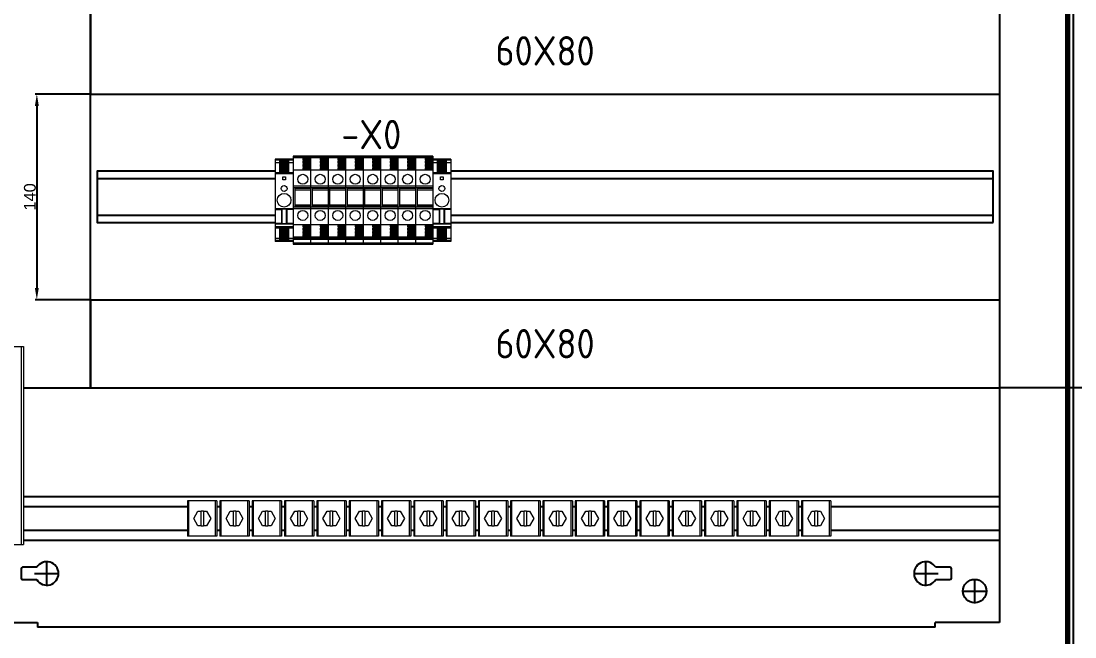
# Model space of a CAD drawing. Header units: millimetres. Extents: x 42151 to 59780, y 37376 to 44547.
# Drawn here: x 47086 to 47804, y 42045 to 42465 of the extents above; entities that cross this region are included whole.
import ezdxf
from ezdxf.enums import TextEntityAlignment as Align

# ---------------------------------------------------------------- set-up
doc = ezdxf.new("R2010")
doc.units = ezdxf.units.MM
doc.set_wipeout_variables(frame=1)
doc.layers.add('! NO PLOT !', color=7, linetype='Continuous', true_color=0xff75dd, plot=False)
doc.layers.add('000-PI-Oprema', color=30, linetype='Continuous', lineweight=5)
for name, color, linetype in [('000-PI-ORMAR', 2, 'Continuous'), ('000-PI_TEXT', 7, 'Continuous'), ('002-PI-Kabelska kanalica', 150, 'Continuous'), ('004-PI-DIN Šina', 3, 'Continuous'), ('SI-Ormari', 51, 'Continuous')]:
    doc.layers.add(name, color=color, linetype=linetype)
doc.styles.add('PI0', font='isocpeur.ttf', dxfattribs={"width": 0.9})
doc.styles.get("Standard").update_dxf_attribs({"font": 'arial.ttf'})
doc.dimstyles.new('ISO-25-lb', dxfattribs={"dimtxt": 8, "dimasz": 8, "dimexe": 1.25, "dimexo": 0.625, "dimtad": 1, "dimtxsty": 'Standard', "dimcen": 5, "dimadec": 0, "dimazin": 0, "dimtfac": 1, "dimtmove": 0, "dimatfit": 3, "dimfxl": 1, "dimarcsym": 0})

# ---------------------------------------------------------------- blocks, each defined once
blk = doc.blocks.new('2000x800_montazna ploca')
at = {"layer": '! NO PLOT !'}
for p, q in [((-4300.87, -207.11), (-4300.87, -213.51)), ((-4290.18, -206.11), (-4299.87, -206.11)), ((-4283.37, -218.71), (-4283.37, -201.91)), ((-3684.97, -218.71), (-3684.97, -201.91)), ((-3668.47, -206.11), (-3678.16, -206.11)), ((-3667.47, -213.51), (-3667.47, -207.11)), ((-4299.87, -214.51), (-4290.18, -214.51)), ((-4291.77, -210.31), (-4274.97, -210.31)), ((-3693.37, -210.31), (-3676.57, -210.31)), ((-3678.16, -214.51), (-3668.47, -214.51)), ((-3651.67, -230.71), (-3651.67, -213.91)), ((-3660.07, -222.31), (-3643.27, -222.31))]:
    blk.add_line(p, q, dxfattribs=at)
blk.add_circle((-3651.67, -222.31), 8, dxfattribs=at)
for centre, radius, start, end in [((-4299.87, -207.11), 1, 90, 180), ((-4283.37, -210.31), 8, 211.66824, 148.33176), ((-3684.97, -210.31), 8, 31.66824, 328.33176), ((-3668.47, -207.11), 1, 360, 90), ((-4299.87, -213.51), 1, 180, 270), ((-3668.47, -213.51), 1, 270, 0)]:
    blk.add_arc(centre, radius, start, end, dxfattribs=at)
at = {"layer": '000-PI-ORMAR'}
for p, q in [((-3634.67, 1646.19), (-3634.67, -243.81)), ((-4333.67, -243.81), (-4289.67, -243.81)), ((-4289.67, -243.81), (-4289.67, -246.81)), ((-3634.67, -243.81), (-3678.67, -243.81)), ((-3678.67, -246.81), (-3678.67, -243.81)), ((-3678.67, -246.81), (-4289.67, -246.81))]:
    blk.add_line(p, q, dxfattribs=at)
blk = doc.blocks.new('*U136')
at = {"layer": '002-PI-Kabelska kanalica'}
for p, q in [((60, -100), (60, 1630)), ((-20, -100), (60, -100))]:
    blk.add_line(p, q, dxfattribs=at)
blk = doc.blocks.new('*U90')
at = {"layer": '002-PI-Kabelska kanalica'}
for p in [(-20, 1630), (80, -100)]:
    blk.add_line(p, (80, 1630), dxfattribs=at)
blk = doc.blocks.new('*U137')
at = {"layer": '002-PI-Kabelska kanalica'}
for p, q in [((-20, 519), (40, 519)), ((-20, -100), (-20, 519)), ((40, -100), (40, 519)), ((-20, -100), (40, -100))]:
    blk.add_line(p, q, dxfattribs=at)
blk = doc.blocks.new('*U134')
at = {"layer": '004-PI-DIN Šina'}
blk.add_lwpolyline([(610, -17.5), (610, 17.5), (0, 17.5), (0, -17.5)], close=True, dxfattribs=at)
for points in [[(0, 12.5), (610, 12.5)], [(0, -12.5), (610, -12.5)]]:
    blk.add_lwpolyline(points, dxfattribs=at)
blk = doc.blocks.new('1020400000 - WEIDMULLER')
blk.add_wipeout([(48757.55, 45352.76), (48769.45, 45352.76), (48769.45, 45292.76), (48757.55, 45292.76)])
at = {"layer": '000-PI-Oprema', "ltscale": 0.25}
for p, q in [((48769.45, 45352.76), (48757.55, 45352.76)), ((48757.55, 45352.76), (48757.55, 45297.34)), ((48769.45, 45352.35), (48757.55, 45352.35)), ((48757.55, 45352.17), (48769.45, 45352.17)), ((48757.55, 45351.97), (48769.45, 45351.97)), ((48769.45, 45352.76), (48769.45, 45350.21)), ((48769.45, 45351.51), (48764.1, 45351.51)), ((48764.1, 45351.51), (48764.1, 45350.15)), ((48764.1, 45351.4), (48769.45, 45351.4)), ((48769.45, 45350.72), (48764.1, 45350.72)), ((48769.45, 45350.58), (48764.1, 45350.58)), ((48769.45, 45350.34), (48764.1, 45350.34)), ((48769.45, 45350.18), (48764.1, 45350.18)), ((48764.1, 45350.15), (48769.45, 45350.15)), ((48769.45, 45349.32), (48764.1, 45349.32)), ((48764.1, 45349.32), (48764.1, 45347.96)), ((48764.1, 45349.21), (48769.45, 45349.21)), ((48769.45, 45348.53), (48764.1, 45348.53)), ((48769.45, 45348.38), (48764.1, 45348.38)), ((48769.45, 45348.15), (48764.1, 45348.15)), ((48769.45, 45347.98), (48764.1, 45347.98)), ((48764.1, 45347.96), (48769.45, 45347.96)), ((48769.45, 45347.13), (48764.1, 45347.13)), ((48764.1, 45347.13), (48764.1, 45345.77)), ((48764.1, 45347.02), (48769.45, 45347.02)), ((48769.45, 45346.33), (48764.1, 45346.33)), ((48769.45, 45346.19), (48764.1, 45346.19)), ((48769.45, 45345.95), (48764.1, 45345.95)), ((48769.45, 45345.79), (48764.1, 45345.79)), ((48764.1, 45345.77), (48769.45, 45345.77)), ((48769.45, 45344.93), (48764.1, 45344.93)), ((48764.1, 45344.93), (48764.1, 45343.58)), ((48764.1, 45344.83), (48769.45, 45344.83)), ((48769.45, 45350.18), (48769.45, 45348.02)), ((48769.45, 45347.98), (48769.45, 45345.82)), ((48769.45, 45345.79), (48769.45, 45343.63)), ((48757.55, 45343.41), (48769.45, 45343.41)), ((48769.45, 45344.14), (48764.1, 45344.14)), ((48769.45, 45344), (48764.1, 45344)), ((48769.45, 45343.76), (48764.1, 45343.76)), ((48769.45, 45343.6), (48764.1, 45343.6)), ((48764.1, 45343.58), (48769.45, 45343.58)), ((48769.45, 45343.6), (48769.45, 45305.91)), ((48769.45, 45332.31), (48757.55, 45332.31)), ((48757.55, 45331.56), (48769.45, 45331.56)), ((48758.65, 45331.56), (48758.65, 45317.96)), ((48769.45, 45330.85), (48758.65, 45330.85)), ((48758.65, 45329.98), (48769.45, 45329.98)), ((48769.45, 45317.96), (48757.55, 45317.96)), ((48757.55, 45317.21), (48769.45, 45317.21)), ((48769.45, 45319.53), (48758.65, 45319.53)), ((48758.65, 45318.66), (48769.45, 45318.66)), ((48769.45, 45306.11), (48757.55, 45306.11)), ((48769.45, 45305.93), (48764.1, 45305.93)), ((48764.1, 45305.93), (48764.1, 45304.58)), ((48764.1, 45305.91), (48769.45, 45305.91)), ((48764.1, 45305.75), (48769.45, 45305.75)), ((48764.1, 45305.51), (48769.45, 45305.51)), ((48764.1, 45305.37), (48769.45, 45305.37)), ((48769.45, 45304.68), (48764.1, 45304.68)), ((48764.1, 45304.58), (48769.45, 45304.58)), ((48769.45, 45303.75), (48764.1, 45303.75)), ((48764.1, 45303.75), (48764.1, 45302.38)), ((48764.1, 45303.72), (48769.45, 45303.72)), ((48764.1, 45303.56), (48769.45, 45303.56)), ((48764.1, 45303.32), (48769.45, 45303.32)), ((48764.1, 45303.18), (48769.45, 45303.18)), ((48769.45, 45302.49), (48764.1, 45302.49)), ((48764.1, 45302.38), (48769.45, 45302.38)), ((48769.45, 45301.55), (48764.1, 45301.55)), ((48764.1, 45301.55), (48764.1, 45300.19)), ((48764.1, 45301.53), (48769.45, 45301.53)), ((48769.45, 45305.88), (48769.45, 45303.72)), ((48769.45, 45303.69), (48769.45, 45301.53)), ((48769.45, 45301.5), (48769.45, 45299.33)), ((48769.45, 45297.55), (48757.55, 45297.55)), ((48769.45, 45297.34), (48757.55, 45297.34)), ((48757.55, 45297.16), (48769.45, 45297.16)), ((48757.55, 45297.16), (48757.55, 45292.76)), ((48757.55, 45296.76), (48769.45, 45296.76)), ((48757.55, 45296.3), (48769.45, 45296.3)), ((48764.1, 45301.36), (48769.45, 45301.36)), ((48764.1, 45301.13), (48769.45, 45301.13)), ((48764.1, 45300.98), (48769.45, 45300.98)), ((48769.45, 45300.3), (48764.1, 45300.3)), ((48764.1, 45300.19), (48769.45, 45300.19)), ((48769.45, 45299.36), (48764.1, 45299.36)), ((48764.1, 45299.36), (48764.1, 45298)), ((48764.1, 45299.33), (48769.45, 45299.33)), ((48764.1, 45299.17), (48769.45, 45299.17)), ((48764.1, 45298.93), (48769.45, 45298.93)), ((48764.1, 45298.79), (48769.45, 45298.79)), ((48769.45, 45298.11), (48764.1, 45298.11)), ((48764.1, 45298), (48769.45, 45298)), ((48769.45, 45299.3), (48769.45, 45297.34)), ((48769.45, 45297.16), (48769.45, 45292.76)), ((48769.45, 45293.51), (48757.55, 45293.51)), ((48757.55, 45292.76), (48769.45, 45292.76))]:
    blk.add_line(p, q, dxfattribs=at)
for centre in [(48764.15, 45337.06), (48764.15, 45312.46)]:
    blk.add_circle(centre, 3.4, dxfattribs=at)
for points in [[(48757.55, 45297.16), (48757.55, 45297.23), (48757.55, 45297.29), (48757.55, 45297.34)], [(48769.45, 45297.34), (48769.45, 45297.29), (48769.45, 45297.23), (48769.45, 45297.16)]]:
    blk.add_open_spline(points, degree=3, dxfattribs=at)
blk = doc.blocks.new('*U168')
at = {"layer": '000-PI-Oprema'}
blk.add_blockref('1020400000 - WEIDMULLER', (-48763.5, -45322.76), dxfattribs=at)
blk = doc.blocks.new('*U169')
at = {"layer": '000-PI-Oprema', "color": 0, "linetype": 'ByBlock', "lineweight": -2, "transparency": 16777216}
blk.add_blockref('*U168', (0, 0), dxfattribs=at)
blk.add_blockref('*U168', (11.9, 0), dxfattribs=at)
blk.add_blockref('*U168', (23.8, 0), dxfattribs=at)
blk.add_blockref('*U168', (35.7, 0), dxfattribs=at)
blk.add_blockref('*U168', (47.6, 0), dxfattribs=at)
blk.add_blockref('*U168', (59.5, 0), dxfattribs=at)
blk.add_blockref('*U168', (71.4, 0), dxfattribs=at)
blk.add_blockref('*U168', (83.3, 0), dxfattribs=at)
blk = doc.blocks.new('*D170')
at = {"layer": '! NO PLOT !', "color": 0, "linetype": 'Continuous', "lineweight": -2, "ltscale": 0.25, "transparency": 16777216}
for p, q in [((47132.9, 42414.75), (47095.78, 42414.75)), ((47097.03, 42406.75), (47097.03, 42282.75)), ((47132.9, 42274.75), (47095.78, 42274.75))]:
    blk.add_line(p, q, dxfattribs=at)
at = {"layer": '! NO PLOT !', "color": 0, "ltscale": 0.25, "transparency": 16777216}
for points in [[(47095.7, 42406.75), (47098.37, 42406.75), (47097.03, 42414.75)], [(47095.7, 42282.75), (47098.37, 42282.75), (47097.03, 42274.75)]]:
    blk.add_solid(points, dxfattribs=at)
at = {"layer": 'Defpoints', "color": 0, "ltscale": 0.25, "transparency": 16777216}
for p in [(47133.53, 42414.75), (47097.03, 42274.75), (47133.53, 42274.75)]:
    blk.add_point(p, dxfattribs=at)
at = {"layer": '! NO PLOT !', "color": 0, "ltscale": 0.25, "transparency": 16777216, "insert": (47092.32, 42344.75), "char_height": 8, "attachment_point": 5, "rotation": 90}
blk.add_mtext('140', dxfattribs=at)
blk = doc.blocks.new('1059000000 - Weidmuller granicnik 16wdu')
blk.add_wipeout([(48759.09, 45257.88), (48771.29, 45257.88), (48771.29, 45201.88), (48759.09, 45201.88)]).dxf.layer = '! NO PLOT !'
at = {"layer": '000-PI-Oprema'}
for p, q in [((48759.09, 45257.88), (48759.09, 45201.88)), ((48771.29, 45257.88), (48759.09, 45257.88)), ((48771.29, 45257.67), (48759.09, 45257.67)), ((48771.29, 45257.31), (48759.09, 45257.31)), ((48759.09, 45255.65), (48762.19, 45255.65)), ((48762.19, 45248.55), (48762.19, 45257.1)), ((48762.19, 45257.1), (48768.19, 45257.1)), ((48768.19, 45256.64), (48762.19, 45256.64)), ((48762.19, 45256.52), (48768.19, 45256.52)), ((48768.19, 45255.84), (48762.19, 45255.84)), ((48768.19, 45255.69), (48762.19, 45255.69)), ((48768.19, 45255.46), (48762.19, 45255.46)), ((48768.19, 45255.29), (48762.19, 45255.29)), ((48762.19, 45255.26), (48768.19, 45255.26)), ((48768.19, 45254.44), (48762.19, 45254.44)), ((48762.19, 45254.33), (48768.19, 45254.33)), ((48768.19, 45253.64), (48762.19, 45253.64)), ((48768.19, 45253.5), (48762.19, 45253.5)), ((48768.19, 45253.26), (48762.19, 45253.26)), ((48768.19, 45253.1), (48762.19, 45253.1)), ((48762.19, 45253.07), (48768.19, 45253.07)), ((48768.19, 45252.25), (48762.19, 45252.25)), ((48762.19, 45252.14), (48768.19, 45252.14)), ((48768.19, 45251.45), (48762.19, 45251.45)), ((48768.19, 45251.31), (48762.19, 45251.31)), ((48768.19, 45257.1), (48768.19, 45248.55)), ((48768.19, 45255.65), (48771.29, 45255.65)), ((48771.29, 45257.88), (48771.29, 45201.88)), ((48771.29, 45248.55), (48759.09, 45248.55)), ((48771.29, 45248.47), (48759.09, 45248.47)), ((48771.29, 45247.95), (48759.09, 45247.95)), ((48768.19, 45251.07), (48762.19, 45251.07)), ((48768.19, 45250.91), (48762.19, 45250.91)), ((48762.19, 45250.88), (48768.19, 45250.88)), ((48768.19, 45250.06), (48762.19, 45250.06)), ((48762.19, 45249.94), (48768.19, 45249.94)), ((48768.19, 45249.26), (48762.19, 45249.26)), ((48768.19, 45249.12), (48762.19, 45249.12)), ((48768.19, 45248.88), (48762.19, 45248.88)), ((48768.19, 45248.72), (48762.19, 45248.72)), ((48762.19, 45248.69), (48768.19, 45248.69)), ((48764.22, 45245.86), (48766.17, 45245.86)), ((48764.22, 45243.91), (48764.22, 45245.86)), ((48766.17, 45245.86), (48766.17, 45243.91)), ((48766.17, 45243.91), (48764.22, 45243.91)), ((48759.09, 45224.23), (48771.29, 45224.23)), ((48759.09, 45223.98), (48771.29, 45223.98)), ((48759.09, 45223.63), (48763.66, 45223.63)), ((48763.32, 45223.63), (48763.32, 45214.13)), ((48763.66, 45223.63), (48763.66, 45214.13)), ((48771.29, 45223.63), (48766.72, 45223.63)), ((48766.72, 45214.13), (48766.72, 45223.63)), ((48767.07, 45223.63), (48767.07, 45214.13)), ((48763.66, 45214.13), (48759.09, 45214.13)), ((48771.29, 45213.78), (48759.09, 45213.78)), ((48771.29, 45213.53), (48759.09, 45213.53)), ((48771.29, 45211.81), (48759.09, 45211.81)), ((48771.29, 45211.29), (48759.09, 45211.29)), ((48759.09, 45211.21), (48771.29, 45211.21)), ((48762.19, 45202.66), (48762.19, 45211.21)), ((48768.19, 45211.04), (48762.19, 45211.04)), ((48762.19, 45211.01), (48768.19, 45211.01)), ((48768.19, 45210.85), (48762.19, 45210.85)), ((48768.19, 45210.61), (48762.19, 45210.61)), ((48768.19, 45210.47), (48762.19, 45210.47)), ((48762.19, 45209.78), (48768.19, 45209.78)), ((48762.19, 45209.66), (48768.19, 45209.66)), ((48768.19, 45208.84), (48762.19, 45208.84)), ((48762.19, 45208.82), (48768.19, 45208.82)), ((48768.19, 45208.65), (48762.19, 45208.65)), ((48768.19, 45208.41), (48762.19, 45208.41)), ((48768.19, 45208.27), (48762.19, 45208.27)), ((48771.29, 45214.13), (48766.72, 45214.13)), ((48768.19, 45211.21), (48768.19, 45202.66)), ((48759.09, 45204.11), (48762.19, 45204.11)), ((48771.29, 45202.45), (48759.09, 45202.45)), ((48771.29, 45202.09), (48759.09, 45202.09)), ((48771.29, 45201.88), (48759.09, 45201.88)), ((48762.19, 45207.59), (48768.19, 45207.59)), ((48762.19, 45207.47), (48768.19, 45207.47)), ((48768.19, 45206.65), (48762.19, 45206.65)), ((48762.19, 45206.62), (48768.19, 45206.62)), ((48768.19, 45206.46), (48762.19, 45206.46)), ((48768.19, 45206.22), (48762.19, 45206.22)), ((48768.19, 45206.08), (48762.19, 45206.08)), ((48762.19, 45205.4), (48768.19, 45205.4)), ((48762.19, 45205.28), (48768.19, 45205.28)), ((48768.19, 45204.46), (48762.19, 45204.46)), ((48762.19, 45204.43), (48768.19, 45204.43)), ((48768.19, 45204.27), (48762.19, 45204.27)), ((48768.19, 45204.03), (48762.19, 45204.03)), ((48768.19, 45203.89), (48762.19, 45203.89)), ((48768.19, 45203.2), (48762.19, 45203.2)), ((48762.19, 45203.09), (48768.19, 45203.09)), ((48762.19, 45202.66), (48768.19, 45202.66)), ((48768.19, 45204.11), (48771.29, 45204.11))]:
    blk.add_line(p, q, dxfattribs=at)
for centre, radius in [((48765.19, 45237.88), 1.98), ((48765.19, 45229.88), 4.67)]:
    blk.add_circle(centre, radius, dxfattribs=at)
blk = doc.blocks.new('*U89')
at = {"layer": '004-PI-DIN Šina', "ltscale": 0.25}
for p, q in [((0, 15), (699, 15)), ((0, -15), (0, 15)), ((699, 15), (699, -15)), ((699, 8), (0, 8)), ((0, -8), (699, -8)), ((699, -15), (0, -15))]:
    blk.add_line(p, q, dxfattribs=at)
blk = doc.blocks.new('3240252_WCC_14-select__2', base_point=(55.67, 813.89))
at = {"layer": '000-PI-Oprema'}
for p, q in [((55.67, 837.89), (55.67, 813.89)), ((56.54, 837.89), (55.67, 837.89)), ((74.8, 837.89), (56.54, 837.89)), ((56.54, 813.89), (56.54, 837.89)), ((75.67, 837.89), (74.8, 837.89)), ((74.8, 813.89), (74.8, 837.89)), ((75.67, 837.89), (75.67, 813.89)), ((59.9, 825.89), (62.79, 830.89)), ((62.79, 820.89), (59.9, 825.89)), ((62.79, 830.89), (64.87, 830.89)), ((64.87, 820.89), (64.87, 830.89)), ((66.47, 830.89), (64.87, 830.89)), ((66.47, 830.89), (68.56, 830.89)), ((66.47, 830.89), (66.47, 820.89)), ((68.56, 830.89), (71.45, 825.89)), ((71.45, 825.89), (68.56, 820.89)), ((64.87, 820.89), (62.79, 820.89)), ((64.87, 820.89), (66.47, 820.89)), ((68.56, 820.89), (66.47, 820.89)), ((56.54, 813.89), (55.67, 813.89)), ((74.8, 813.89), (56.54, 813.89)), ((75.67, 813.89), (74.8, 813.89))]:
    blk.add_line(p, q, dxfattribs=at)
blk = doc.blocks.new('Drfsicht1', base_point=(65.67, 825.89))
blk.add_wipeout([(55.67, 837.89), (75.67, 837.89), (75.67, 813.89), (55.67, 813.89)])
at = {"layer": '000-PI-Oprema'}
blk.add_blockref('3240252_WCC_14-select__2', (55.67, 813.89), dxfattribs=at)
blk = doc.blocks.new('Uvodnica_ WCC14')
at = {"layer": '000-PI-Oprema'}
blk.add_blockref('Drfsicht1', (0, 0), dxfattribs=at)
blk = doc.blocks.new('SK 3105370')
at = {"layer": '000-PI-Oprema'}
for p, q in [((-4.59, -25.25), (-6.31, -20.65)), ((-5.37, -20.3), (-3.66, -24.9)), ((-3.66, -24.9), (-4.59, -25.25))]:
    blk.add_line(p, q, dxfattribs=at)
blk.add_wipeout([(0.2, 69), (10.2, 68.65), (10.2, 84), (75.2, 84), (75.2, -51), (10.2, -51), (10.2, -51.16), (14.7, -51.16), (54.23, -52.54), (54.82, -52.76), (55.14, -53.24), (55.3, -53.82), (55.3, -93.38), (55.02, -94.08), (54.33, -94.38), (51, -94.5), (47.08, -94.36), (0.2, -96)]).dxf.layer = '000-PI-Oprema'
for p, q in [((10.2, 84), (10.2, -51.16)), ((10.2, 84), (75.2, 84)), ((14.55, 84), (14.55, -51)), ((14.97, 84), (14.97, -51)), ((17.43, 84), (17.43, -51)), ((18.25, 84), (18.25, -51)), ((23.65, 84), (23.65, -51)), ((24.47, 84), (24.47, -51)), ((26.93, 84), (26.93, -51)), ((27.75, 84), (27.75, -51)), ((32.65, 84), (32.65, -51)), ((33.47, 84), (33.47, -51)), ((35.93, 84), (35.93, -51)), ((36.75, 84), (36.75, -51)), ((41.62, 84), (41.62, -51)), ((42.47, 84), (42.47, -51)), ((44.93, 84), (44.93, -51)), ((45.68, 84), (45.68, -51)), ((49.83, 84), (49.83, -51)), ((50.47, 84), (50.47, -51)), ((52.93, 84), (52.93, -51)), ((53.47, 84), (53.47, -51)), ((58.06, 84), (58.06, -51)), ((58.47, 84), (58.47, -51)), ((60.93, 84), (60.93, -51)), ((61.26, 84), (61.26, -51)), ((65.25, 84), (65.25, -51)), ((65.47, 84), (65.47, -51)), ((67.93, 84), (67.93, -51)), ((68.07, 84), (68.07, -51)), ((73.46, 84), (73.46, -51)), ((75.2, 84), (75.2, -51)), ((0.2, 69), (0.2, -96)), ((0.2, 69), (10.2, 68.65)), ((-3.77, 15.33), (-1.8, 18.75)), ((-2.9, 14.83), (-3.77, 15.33)), ((-0.93, 18.25), (-2.9, 14.83)), ((-0.27, 18.94), (0.73, 19)), ((0, -17.29), (0, 18)), ((0, 10), (1, 10)), ((10.66, 0), (-2.15, 0)), ((1, 2.1), (0, 2.1)), ((0, -2.1), (1, -2.1)), ((-1.25, -18.59), (-2.5, -17.87)), ((-2, -17), (-0.75, -17.72)), ((10.66, -19), (0.54, -19)), ((10.2, -51), (75.2, -51)), ((10.2, -51.16), (14.7, -51.16)), ((14.7, -51), (14.7, -51.16)), ((14.7, -51.16), (54.23, -52.54)), ((54.72, -52.68), (54.72, -93.97)), ((55.2, -53.54), (55.2, -93.11)), ((55.3, -53.82), (55.3, -93.38)), ((-1.2, -82), (29.6, -82)), ((54.23, -94.11), (0.2, -96)), ((51, -94.5), (47.08, -94.36)), ((54.33, -94.38), (51, -94.5))]:
    blk.add_line(p, q, dxfattribs=at)
for points in [[(54.72, -52.68), (54.64, -52.64), (54.56, -52.6), (54.48, -52.58), (54.39, -52.56), (54.31, -52.54), (54.23, -52.54)], [(55.2, -53.54), (55.2, -53.53), (55.19, -53.42), (55.08, -53.07), (54.91, -52.84), (54.72, -52.68)], [(54.72, -93.97), (54.91, -93.81), (55.08, -93.58), (55.19, -93.23), (55.2, -93.12), (55.2, -93.11)], [(54.23, -94.11), (54.32, -94.11), (54.41, -94.09), (54.49, -94.07), (54.57, -94.04), (54.65, -94), (54.72, -93.97)]]:
    blk.add_lwpolyline(points, dxfattribs=at)
for centre, radius, start, end in [((14.2, 68.01), 0.5, 73.78169, 88), ((-0.5, 18), 1.5, 62.18186, 150.00335), ((-0.5, 18), 0.5, 0, 150.00335), ((-150, 10), 150, 0, 3.21985), ((-0.5, 18), 1.5, 0, 62.18186), ((-150, 10), 151, 0, 3.35725), ((-3.5, -19.6), 3, 59.99653, 200.491), ((-3.5, -19.6), 2, 59.99653, 200.491), ((-0.5, -17.29), 1.5, 239.99653, 297.81814), ((-0.5, -17.29), 0.5, 239.99653, 360), ((-0.5, -17.29), 1.5, 297.81814, 360), ((54.3, -53.82), 1, 0, 28.2497), ((54.3, -93.38), 1, 272, 0), ((54.2, -93.11), 1, 301.16134, 312.42008)]:
    blk.add_arc(centre, radius, start, end, dxfattribs=at)

msp = doc.modelspace()

# ---------------------------------------------------------------- linework, layer by layer
at = {"layer": '000-PI-ORMAR'}
for p, q in [((47797.526, 43996.747), (47797.526, 42012.247)), ((47799.026, 43996.747), (47799.026, 42012.247)), ((47799.038, 42012.247), (47799.038, 43996.747)), ((47799.807, 43976.247), (47799.807, 42025.247)), ((47802.526, 43976.247), (47802.526, 42025.247)), ((47802.526, 43976.247), (47802.526, 42025.247))]:
    msp.add_line(p, q, dxfattribs=at)

# ---------------------------------------------------------------- block references
for name, p in [('2000x800_montazna ploca', (51387.195, 42298.559)), ('*U134', (47138.026, 42344.747))]:
    msp.add_blockref(name, p)
at = {"rotation": 270}
for p in [(47233.526, 42454.747), (47233.526, 42254.747)]:
    msp.add_blockref('*U137', p, dxfattribs=at)
at = {"layer": '000-PI-Oprema'}
msp.add_blockref('*U89', (47053.526, 42125.747), dxfattribs=at)
at = {"layer": 'SI-Ormari'}
msp.add_blockref('*U136', (47073.526, 42314.747), dxfattribs=at)
at = {"layer": 'SI-Ormari', "rotation": 180}
msp.add_blockref('*U90', (47832.526, 43844.747), dxfattribs=at)

# ---------------------------------------------------------------- texts
at = {"char_height": 20, "width": 16.78721, "attachment_point": 5, "style": 'PI0'}
for insert in [(47443.026, 42444.247), (47443.026, 42244.747)]:
    msp.add_mtext('{\\fISOCPEUR|b0|i0|c238|p34;6}0X80', dxfattribs=dict(at, insert=insert))
at = {"layer": '000-PI_TEXT', "style": 'PI0', "width": 0.9}
msp.add_text('-X0', height=20, dxfattribs=at).set_placement((47324.735, 42387.232), align=Align.MIDDLE)

# ---------------------------------------------------------------- dimensions: what is measured, and where the dimension line sits
at = {"layer": '! NO PLOT !', "ltscale": 0.25}
dim = msp.add_linear_dim(base=(47097.032, 42274.747), p1=(47133.526, 42414.747), p2=(47133.526, 42274.747), angle=90, dimstyle='ISO-25-lb', dxfattribs=at)
dim.commit()
dim.dimension.update_dxf_attribs({"geometry": '*D170', "text_midpoint": (47097.032, 42344.747), "dimtype": 160})

# ---------------------------------------------------------------- next in the draw order: block references
at = {"layer": '000-PI-Oprema'}
for name, p in [('*U169', (47277.442, 42342.454)), ('SK 3105370', (47012.809, 42158.911)), ('Drfsicht1', (47627.609, 42125.747))]:
    msp.add_blockref(name, p, dxfattribs=at)

# ---------------------------------------------------------------- next in the draw order: block references
for name, p in [('1059000000 - Weidmuller granicnik 16wdu', (-1499.8, -2887.426)), ('1059000000 - Weidmuller granicnik 16wdu', (-1392.4, -2887.426)), ('Drfsicht1', (47605.609, 42125.747))]:
    msp.add_blockref(name, p, dxfattribs=at)

# ---------------------------------------------------------------- next in the draw order: block references
msp.add_blockref('Drfsicht1', (47583.609, 42125.747), dxfattribs=at)

# ---------------------------------------------------------------- next in the draw order: block references
msp.add_blockref('Drfsicht1', (47561.609, 42125.747), dxfattribs=at)

# ---------------------------------------------------------------- next in the draw order: block references
msp.add_blockref('Drfsicht1', (47539.609, 42125.747), dxfattribs=at)

# ---------------------------------------------------------------- next in the draw order: block references
msp.add_blockref('Drfsicht1', (47517.609, 42125.747), dxfattribs=at)

# ---------------------------------------------------------------- next in the draw order: block references
msp.add_blockref('Drfsicht1', (47495.609, 42125.747), dxfattribs=at)

# ---------------------------------------------------------------- next in the draw order: block references
msp.add_blockref('Drfsicht1', (47473.609, 42125.747), dxfattribs=at)

# ---------------------------------------------------------------- next in the draw order: block references
msp.add_blockref('Drfsicht1', (47451.609, 42125.747), dxfattribs=at)

# ---------------------------------------------------------------- next in the draw order: block references
msp.add_blockref('Drfsicht1', (47429.609, 42125.747), dxfattribs=at)

# ---------------------------------------------------------------- next in the draw order: block references
msp.add_blockref('Drfsicht1', (47407.609, 42125.747), dxfattribs=at)

# ---------------------------------------------------------------- next in the draw order: block references
msp.add_blockref('Drfsicht1', (47385.609, 42125.747), dxfattribs=at)

# ---------------------------------------------------------------- next in the draw order: block references
msp.add_blockref('Drfsicht1', (47363.609, 42125.747), dxfattribs=at)

# ---------------------------------------------------------------- next in the draw order: block references
msp.add_blockref('Drfsicht1', (47341.609, 42125.747), dxfattribs=at)

# ---------------------------------------------------------------- next in the draw order: block references
msp.add_blockref('Drfsicht1', (47319.609, 42125.747), dxfattribs=at)

# ---------------------------------------------------------------- next in the draw order: block references
msp.add_blockref('Drfsicht1', (47297.609, 42125.747), dxfattribs=at)

# ---------------------------------------------------------------- next in the draw order: block references
msp.add_blockref('Drfsicht1', (47275.609, 42125.747), dxfattribs=at)

# ---------------------------------------------------------------- next in the draw order: block references
msp.add_blockref('Drfsicht1', (47253.609, 42125.747), dxfattribs=at)

# ---------------------------------------------------------------- next in the draw order: block references
msp.add_blockref('Drfsicht1', (47231.609, 42125.747), dxfattribs=at)

# ---------------------------------------------------------------- next in the draw order: block references
msp.add_blockref('Uvodnica_ WCC14', (47209.609, 42125.747), dxfattribs=at)

doc.saveas('drawing.dxf')
